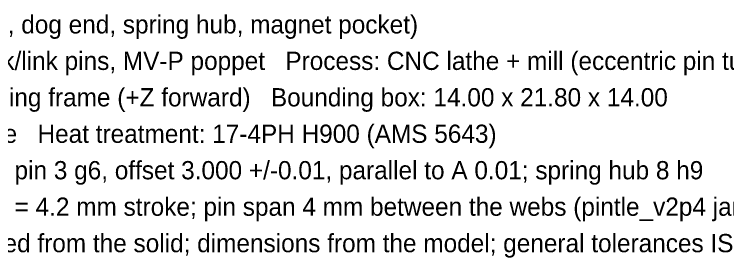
# Model space of a CAD drawing. Header units: millimetres. Extents: x 0 to 281, y -45 to 51.
# Drawn here: x 78.3 to 156.6, y -44.6 to -17.9 of the extents above; entities that cross this region are included whole.
import ezdxf

# ---------------------------------------------------------------- set-up
doc = ezdxf.new("R2010")
doc.units = ezdxf.units.MM

msp = doc.modelspace()

# ---------------------------------------------------------------- texts
for s, p in [('ENG-PD-04   Pintle crankshaft (throw r 3.0, pin 3, journals 12 / 10, dog end, spring hub, magnet pocket)', (0, -20)), ('Material: 17-4PH (1.4542) condition H900: pintle crankshaft, crank/link pins, MV-P poppet   Process: CNC lathe + mill (eccentric pin turned in a second setup) + grind journals, H900', (0, -24)), ('Mass: 12.5 g (CAD volume x density)   Units: mm   Frame: modelling frame (+Z forward)   Bounding box: 14.00 x 21.80 x 14.00', (0, -28)), ('Datum: journal A axis A   Finish: ground journals Ra 0.4; passivate   Heat treatment: 17-4PH H900 (AMS 5643)', (0, -32)), ('Fits / features: journal A 12 k5; journal B 10 k5 coaxial 0.005 to A; pin 3 g6, offset 3.000 +/-0.01, parallel to A 0.01; spring hub 8 h9', (0, -36)), ('Notes: closed at phi 15 deg (shown), mechanical stop 113.09 deg = 4.2 mm stroke; pin span 4 mm between the webs (pintle_v2p4 jam margins use a 6 mm simply-supported span: conservative); dog notch 100 deg for the PD-05 tooth (on', (0, -40)), ('ARGOS engine CAD v3.5 - DESIGN-MODEL DRAWING generated from the solid; dimensions from the model; general tolerances ISO 2768-m unless a fit is listed; NOT released for fabrication (Mechanical, 2026-10-13)', (0, -44))]:
    msp.add_text(s, height=2).set_placement(p)

doc.saveas('drawing.dxf')
